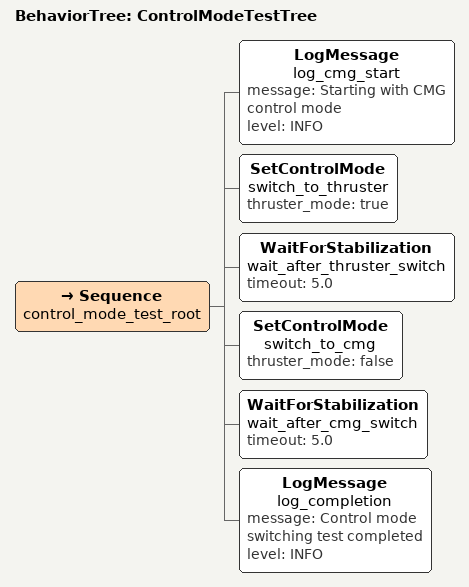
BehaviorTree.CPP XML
<?xml version="1.0"?>
<root main_tree_to_execute="ControlModeTestTree">

  <!-- Control Mode Test Behavior Tree -->
  <BehaviorTree ID="ControlModeTestTree">
    <Sequence name="control_mode_test_root">

      <!-- Start with CMG control -->
      <LogMessage name="log_cmg_start" message="Starting with CMG control mode" level="INFO"/>

      <!-- Switch to thruster control -->
      <SetControlMode name="switch_to_thruster" thruster_mode="true"/>

      <!-- Wait a bit -->
      <WaitForStabilization name="wait_after_thruster_switch" timeout="5.0"/>

      <!-- Switch back to CMG control -->
      <SetControlMode name="switch_to_cmg" thruster_mode="false"/>

      <!-- Wait a bit -->
      <WaitForStabilization name="wait_after_cmg_switch" timeout="5.0"/>

      <!-- Log completion -->
      <LogMessage name="log_completion" message="Control mode switching test completed" level="INFO"/>

    </Sequence>
  </BehaviorTree>

</root>
